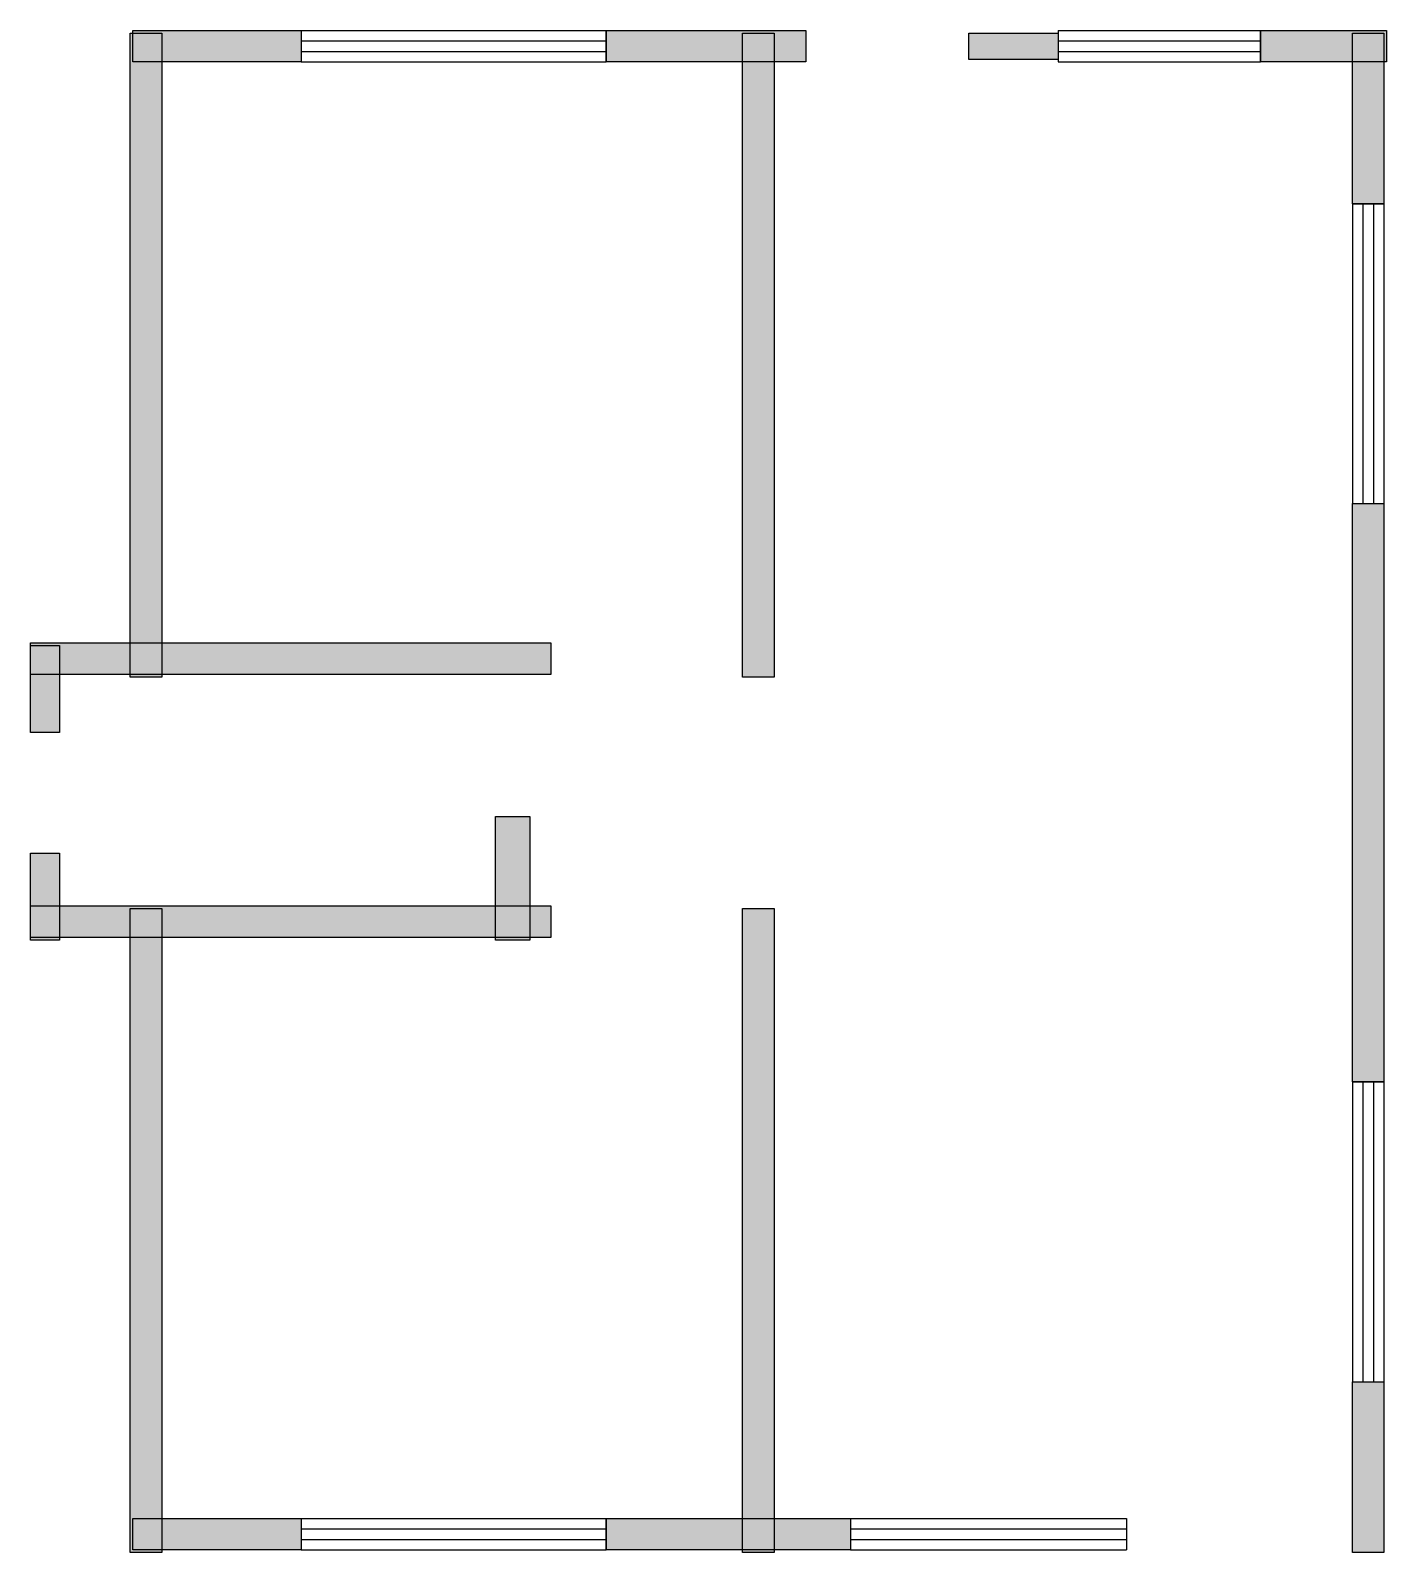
# Model space of a CAD drawing. Header units: millimetres. Extents: x 581 to 5122, y 1487 to 6582.
import ezdxf

# ---------------------------------------------------------------- set-up
doc = ezdxf.new("R2010")
doc.units = ezdxf.units.MM
doc.layers.add('WALL', color=7, linetype='Continuous')
doc.layers.add('WINDOW', color=5, linetype='Continuous')

msp = doc.modelspace()

# ---------------------------------------------------------------- hatches: boundary and pattern name
at = {"layer": 'WALL'}
h = msp.add_hatch(color=256, dxfattribs=at)
h.dxf.hatch_style = 1
h.paths.add_polyline_path([(915.2, 6573.6), (1020.8, 6573.6), (1020.8, 4417.6), (915.2, 4417.6)])
h = msp.add_hatch(color=256, dxfattribs=at)
h.dxf.hatch_style = 1
h.paths.add_polyline_path([(924, 6582.4), (1487.2, 6582.4), (1487.2, 6476.8), (924, 6476.8)])
h = msp.add_hatch(color=256, dxfattribs=at)
h.dxf.hatch_style = 1
h.paths.add_polyline_path([(2508, 6582.4), (3176.8, 6582.4), (3176.8, 6476.8), (2508, 6476.8)])
h = msp.add_hatch(color=256, dxfattribs=at)
h.dxf.hatch_style = 1
h.paths.add_polyline_path([(2965.6, 6573.6), (3071.2, 6573.6), (3071.2, 4417.6), (2965.6, 4417.6)])
h = msp.add_hatch(color=256, dxfattribs=at)
h.dxf.hatch_style = 1
h.paths.add_polyline_path([(3722.4, 6573.6), (4021.6, 6573.6), (4021.6, 6485.6), (3722.4, 6485.6)])
h = msp.add_hatch(color=256, dxfattribs=at)
h.dxf.hatch_style = 1
h.paths.add_polyline_path([(4699.2, 6582.4), (5121.6, 6582.4), (5121.6, 6476.8), (4699.2, 6476.8)])
h = msp.add_hatch(color=256, dxfattribs=at)
h.dxf.hatch_style = 1
h.paths.add_polyline_path([(5007.2, 6573.6), (5112.8, 6573.6), (5112.8, 6001.6), (5007.2, 6001.6)])
h = msp.add_hatch(color=256, dxfattribs=at)
h.dxf.hatch_style = 1
h.paths.add_polyline_path([(5007.2, 4998.4), (5112.8, 4998.4), (5112.8, 3062.4), (5007.2, 3062.4)])
h = msp.add_hatch(color=256, dxfattribs=at)
h.dxf.hatch_style = 1
h.paths.add_polyline_path([(580.8, 4532), (2323.2, 4532), (2323.2, 4426.4), (580.8, 4426.4)])
h = msp.add_hatch(color=256, dxfattribs=at)
h.dxf.hatch_style = 1
h.paths.add_polyline_path([(580.8, 4523.2), (677.6, 4523.2), (677.6, 4232.8), (580.8, 4232.8)])
h = msp.add_hatch(color=256, dxfattribs=at)
h.dxf.hatch_style = 1
h.paths.add_polyline_path([(2138.4, 3951.2), (2252.8, 3951.2), (2252.8, 3537.6), (2138.4, 3537.6)])
h = msp.add_hatch(color=256, dxfattribs=at)
h.dxf.hatch_style = 1
h.paths.add_polyline_path([(580.8, 3828), (677.6, 3828), (677.6, 3537.6), (580.8, 3537.6)])
h = msp.add_hatch(color=256, dxfattribs=at)
h.dxf.hatch_style = 1
h.paths.add_polyline_path([(580.8, 3652), (2323.2, 3652), (2323.2, 3546.4), (580.8, 3546.4)])
h = msp.add_hatch(color=256, dxfattribs=at)
h.dxf.hatch_style = 1
h.paths.add_polyline_path([(915.2, 3643.2), (1020.8, 3643.2), (1020.8, 1487.2), (915.2, 1487.2)])
h = msp.add_hatch(color=256, dxfattribs=at)
h.dxf.hatch_style = 1
h.paths.add_polyline_path([(2965.6, 3643.2), (3071.2, 3643.2), (3071.2, 1487.2), (2965.6, 1487.2)])
h = msp.add_hatch(color=256, dxfattribs=at)
h.dxf.hatch_style = 1
h.paths.add_polyline_path([(5007.2, 2059.2), (5112.8, 2059.2), (5112.8, 1487.2), (5007.2, 1487.2)])
h = msp.add_hatch(color=256, dxfattribs=at)
h.dxf.hatch_style = 1
h.paths.add_polyline_path([(924, 1601.6), (1487.2, 1601.6), (1487.2, 1496), (924, 1496)])
h = msp.add_hatch(color=256, dxfattribs=at)
h.dxf.hatch_style = 1
h.paths.add_polyline_path([(2508, 1601.6), (3326.4, 1601.6), (3326.4, 1496), (2508, 1496)])

# ---------------------------------------------------------------- linework, layer by layer
for points in [[(915.2, 6573.6), (1020.8, 6573.6), (1020.8, 4417.6), (915.2, 4417.6)], [(924, 6582.4), (1487.2, 6582.4), (1487.2, 6476.8), (924, 6476.8)], [(2508, 6582.4), (3176.8, 6582.4), (3176.8, 6476.8), (2508, 6476.8)], [(2965.6, 6573.6), (3071.2, 6573.6), (3071.2, 4417.6), (2965.6, 4417.6)], [(3722.4, 6573.6), (4021.6, 6573.6), (4021.6, 6485.6), (3722.4, 6485.6)], [(4699.2, 6582.4), (5121.6, 6582.4), (5121.6, 6476.8), (4699.2, 6476.8)], [(5007.2, 6573.6), (5112.8, 6573.6), (5112.8, 6001.6), (5007.2, 6001.6)], [(5007.2, 4998.4), (5112.8, 4998.4), (5112.8, 3062.4), (5007.2, 3062.4)], [(580.8, 4532), (2323.2, 4532), (2323.2, 4426.4), (580.8, 4426.4)], [(580.8, 4523.2), (677.6, 4523.2), (677.6, 4232.8), (580.8, 4232.8)], [(2138.4, 3951.2), (2252.8, 3951.2), (2252.8, 3537.6), (2138.4, 3537.6)], [(580.8, 3828), (677.6, 3828), (677.6, 3537.6), (580.8, 3537.6)], [(580.8, 3652), (2323.2, 3652), (2323.2, 3546.4), (580.8, 3546.4)], [(915.2, 3643.2), (1020.8, 3643.2), (1020.8, 1487.2), (915.2, 1487.2)], [(2965.6, 3643.2), (3071.2, 3643.2), (3071.2, 1487.2), (2965.6, 1487.2)], [(5007.2, 2059.2), (5112.8, 2059.2), (5112.8, 1487.2), (5007.2, 1487.2)], [(924, 1601.6), (1487.2, 1601.6), (1487.2, 1496), (924, 1496)], [(2508, 1601.6), (3326.4, 1601.6), (3326.4, 1496), (2508, 1496)]]:
    msp.add_lwpolyline(points, close=True, dxfattribs=at)
at = {"layer": 'WINDOW'}
for p, q in [((1487.2, 6582.4), (2508, 6582.4)), ((1487.2, 6582.4), (1487.2, 6476.8)), ((2508, 6582.4), (2508, 6476.8)), ((4021.6, 6582.4), (4699.2, 6582.4)), ((4021.6, 6582.4), (4021.6, 6476.8)), ((4699.2, 6582.4), (4699.2, 6476.8)), ((1487.2, 6547.2), (2508, 6547.2)), ((4021.6, 6547.2), (4699.2, 6547.2)), ((1487.2, 6512), (2508, 6512)), ((1487.2, 6476.8), (2508, 6476.8)), ((4021.6, 6512), (4699.2, 6512)), ((4021.6, 6476.8), (4699.2, 6476.8)), ((5007.2, 6001.6), (5007.2, 4998.4)), ((5007.2, 6001.6), (5112.8, 6001.6)), ((5042.4, 6001.6), (5042.4, 4998.4)), ((5077.6, 6001.6), (5077.6, 4998.4)), ((5112.8, 6001.6), (5112.8, 4998.4)), ((5007.2, 4998.4), (5112.8, 4998.4)), ((5007.2, 3062.4), (5007.2, 2059.2)), ((5007.2, 3062.4), (5112.8, 3062.4)), ((5042.4, 3062.4), (5042.4, 2059.2)), ((5077.6, 3062.4), (5077.6, 2059.2)), ((5112.8, 3062.4), (5112.8, 2059.2)), ((5007.2, 2059.2), (5112.8, 2059.2)), ((1487.2, 1601.6), (2508, 1601.6)), ((1487.2, 1601.6), (1487.2, 1496)), ((2508, 1601.6), (2508, 1496)), ((3326.4, 1601.6), (4250.4, 1601.6)), ((3326.4, 1601.6), (3326.4, 1496)), ((4250.4, 1601.6), (4250.4, 1496)), ((1487.2, 1566.4), (2508, 1566.4)), ((1487.2, 1531.2), (2508, 1531.2)), ((3326.4, 1566.4), (4250.4, 1566.4)), ((3326.4, 1531.2), (4250.4, 1531.2)), ((1487.2, 1496), (2508, 1496)), ((3326.4, 1496), (4250.4, 1496))]:
    msp.add_line(p, q, dxfattribs=at)

doc.saveas('drawing.dxf')
